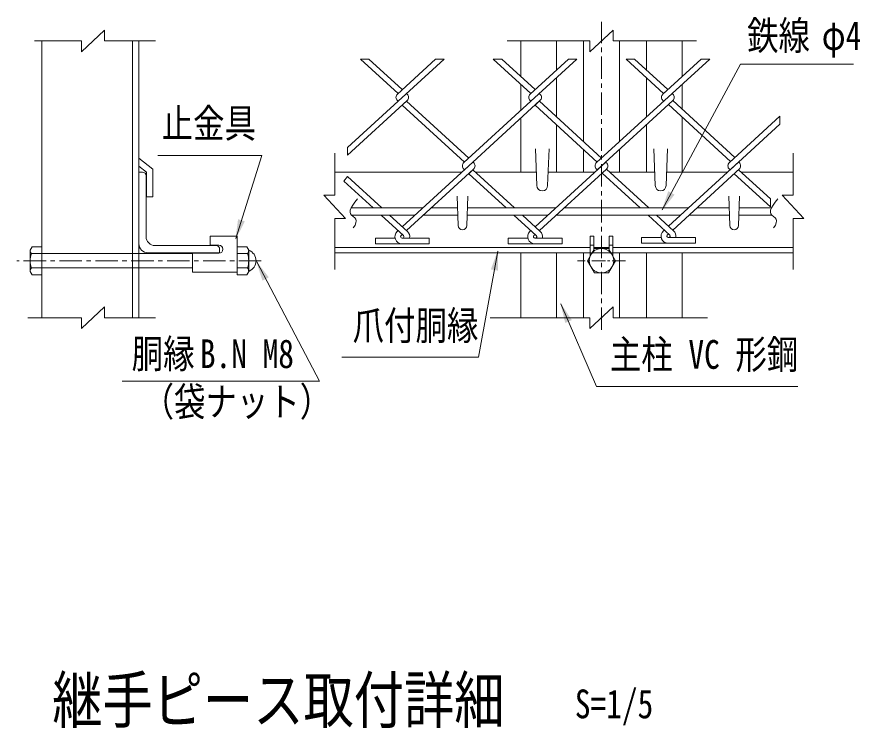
# Model space of a CAD drawing. Units: millimetres, scale not verified, with parts at other scales. Extents: x -4455 to 4455, y -3150 to 3150.
# Drawn here: x 1589 to 2999, y -899 to 292 of the extents above; entities that cross this region are included whole.
import ezdxf
from ezdxf.enums import TextEntityAlignment as Align

# ---------------------------------------------------------------- set-up
doc = ezdxf.new("R2010")
doc.units = ezdxf.units.MM
doc.header["$LTSCALE"] = 30
for name, pattern in [('DASHED', [7.5, 6, -1.5]), ('USER1', [2, 1.25, -0.25, 0.25, -0.25]), ('USER2', [1.125, 0.75, -0.125, 0.125, -0.125])]:
    doc.linetypes.add(name, pattern=pattern)
for name, color, linetype, lineweight in [('0-0_D-STR-TXT', 3, 'Continuous', 13), ('0-1_D-STR2', 2, 'Continuous', 13), ('0-2_D-STR-DIM', 4, 'Continuous', 13), ('0-3_D-BMK', 2, 'USER2', 13), ('0-4_D-STR1', 1, 'Continuous', 18), ('0-5_D-STR3', 3, 'Continuous', 13), ('0-B_7詳細', 3, 'Continuous', 18), ('0-C_5寸法', 3, 'Continuous', 18)]:
    doc.layers.add(name, color=color, linetype=linetype, lineweight=lineweight)
doc.layers.add('0-8_D-TTL-TXT', color=7, linetype='Continuous')
doc.styles.add('ＭＳ ゴシック', font='')
doc.styles.get('ＭＳ ゴシック').set_extended_font_data('MS Gothic')

msp = doc.modelspace()

# ---------------------------------------------------------------- linework, layer by layer
at = {"layer": '0-0_D-STR-TXT'}
for points in [[(2988.06, 212.28), (2798.99, 212.28), (2668.36, -31.4)], [(1825.1, 59.55), (1998.67, 59.55), (1955.19, -79.43)], [(1765.56, -317.93), (2095.17, -317.93), (1990.18, -118.49)], [(2895.28, -326.79), (2558.31, -326.79), (2498.87, -188.56)]]:
    msp.add_lwpolyline(points, dxfattribs=at)
for points in [[(2667.27, -33.43), (2678.29, -0.19), (2688.85, -5.85)], [(1954.51, -81.62), (1959.09, -46.91), (1970.52, -50.48)], [(1989.11, -116.46), (2010.48, -144.19), (1999.88, -149.77)], [(2497.97, -186.45), (2517.1, -215.78), (2506.09, -220.51)]]:
    msp.add_solid(points, dxfattribs=at)
at = {"layer": '0-1_D-STR2', "color": 3}
for p, q in [((2226.6, 163.51), (2163.8, 221.05)), ((2178.01, 221.05), (2163.8, 221.05)), ((2233.7, 170.02), (2178.01, 221.05)), ((2289.39, 221.05), (2225.53, 162.53)), ((2303.6, 221.05), (2226.6, 150.49)), ((2303.6, 221.05), (2289.39, 221.05)), ((2448.62, 163.51), (2385.83, 221.05)), ((2400.04, 221.05), (2385.83, 221.05)), ((2455.73, 170.02), (2400.04, 221.05)), ((2511.42, 221.05), (2447.55, 162.53)), ((2525.63, 221.05), (2448.62, 150.49)), ((2525.63, 221.05), (2511.42, 221.05)), ((2670.65, 163.51), (2607.85, 221.05)), ((2622.06, 221.05), (2607.85, 221.05)), ((2677.76, 170.02), (2622.06, 221.05)), ((2733.45, 221.05), (2669.58, 162.53)), ((2747.66, 221.05), (2684.86, 163.51)), ((2747.66, 221.05), (2733.45, 221.05)), ((2677.76, 170.02), (2669.58, 162.53)), ((2241.88, 162.53), (2240.81, 163.51)), ((2684.86, 163.51), (2558.57, 47.78)), ((2685.93, 162.53), (2684.86, 163.51)), ((2685.93, 162.53), (2684.86, 163.51)), ((2241.88, 151.47), (2142.25, 60.18)), ((2226.6, 150.49), (2142.25, 73.2)), ((2226.6, 150.49), (2225.53, 151.47)), ((2226.6, 150.49), (2225.53, 151.47)), ((2241.88, 151.47), (2233.7, 143.98)), ((2337.61, 48.76), (2233.7, 143.98)), ((2344.71, 55.27), (2240.81, 150.49)), ((2448.62, 150.49), (2336.54, 47.78)), ((2463.9, 151.47), (2337.61, 35.74)), ((2559.64, 48.76), (2455.73, 143.98)), ((2566.74, 55.27), (2462.83, 150.49)), ((2685.93, 151.47), (2559.64, 35.74)), ((2670.65, 150.49), (2669.58, 151.47)), ((2670.65, 150.49), (2669.58, 151.47)), ((2782.74, 49.74), (2678.83, 144.96)), ((2789.84, 56.25), (2685.93, 151.47)), ((2865.23, 125.34), (2780.6, 47.78)), ((2865.23, 112.31), (2865.23, 125.34)), ((2865.23, 112.31), (2781.67, 35.74)), ((2142.25, 73.2), (2142.25, 60.18)), ((2351.82, 48.76), (2233.7, -59.48)), ((2352.89, 47.78), (2351.82, 48.76)), ((2573.85, 48.76), (2455.73, -59.48)), ((2796.95, 49.74), (2678.83, -58.49)), ((2788.77, 55.27), (2780.6, 47.78)), ((2796.95, 47.78), (2795.88, 48.76)), ((2796.95, 47.78), (2795.88, 48.76)), ((2352.89, 36.72), (2240.81, -65.99)), ((2337.61, 35.74), (2336.54, 36.72)), ((2337.61, 35.74), (2336.54, 36.72)), ((2352.89, 36.72), (2344.71, 29.23)), ((2407.28, -28.1), (2344.71, 29.23)), ((2421.49, -28.1), (2351.82, 35.74)), ((2574.92, 36.72), (2462.83, -65.99)), ((2559.64, 35.74), (2558.57, 36.72)), ((2559.64, 35.74), (2558.57, 36.72)), ((2631.45, -28.1), (2567.81, 30.21)), ((2645.66, -28.1), (2574.92, 36.72)), ((2798.02, 37.7), (2685.93, -65)), ((2781.67, 35.74), (2780.6, 36.72)), ((2781.67, 35.74), (2780.6, 36.72)), ((2849.12, -26.07), (2788.77, 29.23)), ((2849.12, -13.05), (2795.88, 35.74)), ((2185.25, -28.1), (2136.15, 16.9)), ((2849.12, -26.07), (2849.12, -13.05)), ((2235.76, -74.38), (2198.35, -40.1)), ((2242.24, -67.3), (2212.56, -40.1)), ((2457.79, -74.38), (2420.38, -40.1)), ((2464.27, -67.3), (2434.59, -40.1)), ((2680.89, -73.4), (2644.55, -40.1)), ((2687.37, -66.32), (2658.76, -40.1)), ((2448.62, -65.99), (2447.19, -67.3)), ((2671.72, -65), (2670.29, -66.32)), ((2188.7, -88.15), (2188.7, -78.55)), ((2221.51, -78.55), (2188.7, -78.55)), ((2233.7, -72.5), (2231.64, -74.38)), ((2233.27, -78.55), (2278.7, -78.55)), ((2234.14, -78.55), (2233.27, -78.55)), ((2233.7, -72.5), (2235.76, -74.38)), ((2278.7, -88.15), (2278.7, -78.55)), ((2443.54, -78.55), (2410.73, -78.55)), ((2410.73, -88.15), (2410.73, -78.55)), ((2455.73, -72.5), (2453.67, -74.38)), ((2455.29, -78.55), (2500.73, -78.55)), ((2456.16, -78.55), (2455.29, -78.55)), ((2500.73, -88.15), (2500.73, -78.55)), ((2633.83, -87.17), (2633.83, -77.57)), ((2666.63, -77.57), (2633.83, -77.57)), ((2678.83, -71.52), (2676.77, -73.4)), ((2678.39, -77.57), (2723.83, -77.57)), ((2679.26, -77.57), (2678.39, -77.57)), ((2723.83, -87.17), (2723.83, -77.57)), ((2234.14, -88.15), (2188.7, -88.15)), ((2233.27, -88.15), (2278.7, -88.15)), ((2456.16, -88.15), (2410.73, -88.15)), ((2455.29, -88.15), (2500.73, -88.15)), ((2679.26, -87.17), (2633.83, -87.17)), ((2678.39, -87.17), (2723.83, -87.17))]:
    msp.add_line(p, q, dxfattribs=at)
at = {"layer": '0-1_D-STR2', "color": 7, "lineweight": 9}
for p, q in [((2574.92, 47.78), (2573.85, 48.76)), ((2226.6, -65.99), (2225.16, -67.3)), ((2240.81, -65.99), (2242.24, -67.3))]:
    msp.add_line(p, q, dxfattribs=at)
at = {"layer": '0-1_D-STR2', "color": 3}
msp.add_lwpolyline([(2199.46, -28.1), (2142.25, 24.32), (2136.15, 16.9)], dxfattribs=at)
for centre, radius, start, end in [((2230.59, 157), 7.5, 132.5, 227.5), ((2236.81, 157), 7.5, 312.5, 47.5), ((2458.84, 157), 7.5, 312.5, 47.5), ((2674.65, 157), 7.5, 132.5, 227.5), ((2680.87, 157), 7.5, 312.5, 47.5), ((2341.61, 42.25), 7.5, 132.5, 227.5), ((2347.82, 42.25), 7.5, 312.5, 47.5), ((2563.63, 42.25), 7.5, 132.5, 227.5), ((2569.85, 42.25), 7.5, 312.5, 47.5), ((2785.66, 42.25), 7.5, 132.5, 227.5), ((2791.88, 42.25), 7.5, 312.5, 47.5), ((2233.27, -76.15), 12, 132.5, 270), ((2234.14, -76.15), 12, 348.46304, 47.5), ((2455.29, -76.15), 12, 132.5, 270), ((2456.16, -76.15), 12, 348.46304, 47.5), ((2678.39, -75.17), 12, 132.5, 270), ((2679.26, -75.17), 12, 348.46304, 47.5), ((2233.27, -76.15), 2.4, 132.5, 270), ((2234.14, -76.15), 2.4, 270, 47.5), ((2455.29, -76.15), 2.4, 132.5, 270), ((2456.16, -76.15), 2.4, 270, 47.5), ((2678.39, -75.17), 2.4, 132.5, 270), ((2679.26, -75.17), 2.4, 270, 47.5)]:
    msp.add_arc(centre, radius, start, end, dxfattribs=at)
at = {"layer": '0-2_D-STR-DIM'}
for p, q in [((1735.85, 269.33), (1697.08, 233.33)), ((1735.85, 251.33), (1735.85, 269.33)), ((2586.13, 251.33), (2586.13, 269.33)), ((1697.08, 251.33), (1618.51, 251.33)), ((1697.08, 251.33), (1697.08, 233.33)), ((1735.85, 251.33), (1821.12, 251.33)), ((2547.36, 251.33), (2409.25, 251.33)), ((2547.36, 251.33), (2547.36, 233.33)), ((2586.13, 251.33), (2725.69, 251.33)), ((2120.67, -6.77), (2120.67, 63.42)), ((2887.07, -6.77), (2887.07, 63.42)), ((2138.67, -45.54), (2102.67, -6.77)), ((2120.67, -6.77), (2102.67, -6.77)), ((2887.07, -6.77), (2869.07, -6.77)), ((2120.67, -45.54), (2138.67, -45.54)), ((2120.67, -45.54), (2120.67, -131.12)), ((2887.07, -45.54), (2887.07, -131.12)), ((1735.85, -193.72), (1697.08, -229.72)), ((1735.85, -211.72), (1735.85, -193.72)), ((2586.13, -193.72), (2547.36, -229.72)), ((2586.13, -211.72), (2586.13, -193.72)), ((1697.08, -211.72), (1607.8, -211.72)), ((1697.08, -211.72), (1697.08, -229.72)), ((1735.85, -211.72), (1821.12, -211.72)), ((2547.36, -211.72), (2380.69, -211.72)), ((2547.36, -211.72), (2547.36, -229.72)), ((2586.13, -211.72), (2744.19, -211.72))]:
    msp.add_line(p, q, dxfattribs=at)
msp.add_lwpolyline([(2887.07, -45.54), (2905.07, -45.54), (2869.07, -6.77)], dxfattribs=at)
at = {"layer": '0-3_D-BMK', "linetype": 'USER1'}
for p, q in [((2566.74, -232.24), (2566.74, 283.6)), ((1997.96, -116.46), (1589.21, -116.46))]:
    msp.add_line(p, q, dxfattribs=at)
at = {"layer": '0-3_D-BMK'}
msp.add_line((2607.04, -116.46), (2526.39, -116.46), dxfattribs=at)
at = {"layer": '0-4_D-STR1'}
for p, q in [((1630.78, 251.33), (1630.78, -211.72)), ((1782.78, -211.72), (1782.78, 251.33)), ((1793.28, -211.72), (1793.28, 251.33)), ((2431.74, 251.33), (2431.74, 192)), ((2491.74, 251.33), (2491.74, 203.02)), ((2536.74, 251.33), (2536.74, 82.76)), ((2596.74, 251.33), (2596.74, 82.76)), ((2641.74, 251.33), (2641.74, 203.02)), ((2701.74, 251.33), (2701.74, 192)), ((2491.74, 190), (2491.74, 124)), ((2641.74, 190), (2641.74, 124)), ((2431.74, 178.98), (2431.74, 135.02)), ((2701.74, 178.98), (2701.74, 136.98)), ((2431.74, 122), (2431.74, 31.9)), ((2701.74, 123.96), (2701.74, 31.9)), ((2491.74, 110.97), (2491.74, 31.9)), ((2641.74, 110.97), (2641.74, 31.9)), ((2456.49, 70.9), (2458.74, 9.4)), ((2478.99, 70.9), (2476.74, 9.4)), ((2654.49, 70.9), (2656.74, 9.4)), ((2676.99, 70.9), (2674.74, 9.4)), ((2536.74, 69.74), (2536.74, 31.9)), ((2596.74, 69.74), (2596.74, 31.9)), ((1793.28, 54.96), (1816.64, 36.9)), ((1793.28, 41.69), (1806.14, 31.75)), ((1793.28, 31.9), (1793.28, -88.1)), ((1793.28, 31.9), (1799.28, 31.9)), ((1806.14, -9.25), (1806.14, 31.75)), ((1816.64, -9.25), (1816.64, 36.9)), ((2120.67, 31.9), (2333.42, 31.9)), ((2356.01, 31.9), (2457.92, 31.9)), ((2477.57, 31.9), (2555.44, 31.9)), ((2580.18, 31.9), (2655.92, 31.9)), ((2675.57, 31.9), (2777.47, 31.9)), ((2800.07, 31.9), (2887.07, 31.9)), ((1805.28, 25.9), (1805.28, -76.1)), ((1816.64, -9.25), (1806.14, -9.25)), ((2325.17, -8.27), (2326.97, -57.47)), ((2343.17, -8.27), (2341.37, -57.47)), ((2779.47, -8.27), (2781.27, -57.47)), ((2797.47, -8.27), (2795.67, -57.47)), ((1820.28, -91.1), (1922.28, -91.1)), ((1928.28, -103.1), (1928.28, -97.1)), ((2120.67, -94.1), (2547.99, -94.1)), ((2553.99, -94.1), (2579.49, -94.1)), ((2585.49, -94.1), (2887.07, -94.1)), ((1808.28, -103.1), (1928.28, -103.1)), ((2120.67, -103.1), (2547.99, -103.1)), ((2701.74, -103.1), (2431.74, -103.1)), ((2431.74, -103.1), (2431.74, -211.72)), ((2491.74, -103.1), (2491.74, -211.72)), ((2536.74, -103.1), (2536.74, -211.72)), ((2585.49, -103.1), (2887.07, -103.1)), ((2596.74, -103.1), (2596.74, -211.72)), ((2641.74, -103.1), (2641.74, -211.72)), ((2701.74, -103.1), (2701.74, -211.72))]:
    msp.add_line(p, q, dxfattribs=at)
for centre, radius, start, end in [((1799.28, 25.9), 6, 0, 90), ((2467.74, 9.4), 9, 180, 0), ((2665.74, 9.4), 9, 180, 0), ((2334.17, -57.47), 7.2, 180, 0), ((2788.47, -57.47), 7.2, 180, 0), ((1820.28, -76.1), 15, 180, 270), ((1808.28, -88.1), 15, 180, 270), ((1922.28, -97.1), 6, 0, 90)]:
    msp.add_arc(centre, radius, start, end, dxfattribs=at)
at = {"layer": '0-5_D-STR3'}
for p, q in [((1912.7, -90.42), (1912.7, -75.42)), ((1912.7, -75.42), (1957.7, -75.42)), ((1957.7, -135.42), (1957.7, -75.42)), ((2547.99, -108.19), (2547.99, -75.42)), ((2553.99, -75.42), (2547.99, -75.42)), ((2553.99, -97.8), (2553.99, -75.42)), ((2585.49, -108.19), (2585.49, -75.42)), ((1611.58, -98.7), (1614.9, -92.94)), ((1611.58, -98.7), (1611.58, -134.22)), ((1614.9, -92.94), (1630.78, -92.94)), ((1630.78, -92.94), (1630.78, -139.98)), ((1912.7, -90.42), (1926.95, -90.42)), ((1957.7, -92.94), (1957.7, -139.98)), ((1973.58, -92.94), (1957.7, -92.94)), ((1976.9, -98.7), (1973.58, -92.94)), ((1976.9, -98.7), (1976.9, -134.22)), ((2553.99, -90.42), (2547.99, -90.42)), ((2579.49, -90.42), (2585.49, -90.42)), ((1613.63, -104.46), (1630.78, -104.46)), ((1793.28, -104.46), (1882.7, -104.46)), ((1882.7, -103.92), (1926.95, -103.92)), ((1882.7, -135.42), (1882.7, -103.92)), ((1974.85, -104.46), (1957.7, -104.46)), ((2550.46, -103.92), (2547.99, -103.92)), ((2550.93, -103.1), (2582.55, -103.1)), ((2583.02, -103.92), (2585.49, -103.92)), ((1611.58, -134.22), (1614.9, -139.98)), ((1613.63, -128.46), (1630.78, -128.46)), ((1614.9, -139.98), (1630.78, -139.98)), ((1793.28, -128.46), (1882.7, -128.46)), ((1882.7, -135.42), (1957.7, -135.42)), ((1974.85, -128.46), (1957.7, -128.46)), ((1973.58, -139.98), (1957.7, -139.98)), ((1976.9, -134.22), (1973.58, -139.98))]:
    msp.add_line(p, q, dxfattribs=at)
at = {"layer": '0-5_D-STR3', "color": 1, "linetype": 'DASHED'}
for p, q in [((1630.78, -104.46), (1793.28, -104.46)), ((1630.78, -128.46), (1793.28, -128.46))]:
    msp.add_line(p, q, dxfattribs=at)
at = {"layer": '0-5_D-STR3'}
msp.add_lwpolyline([(2579.49, -97.8), (2579.49, -75.42), (2585.49, -75.42)], dxfattribs=at)
msp.add_lwpolyline([(2543.22, -116.46), (2554.98, -136.82), (2578.5, -136.82), (2590.26, -116.46), (2578.5, -96.09), (2554.98, -96.09)], close=True, dxfattribs=at)
msp.add_circle((2566.74, -116.46), 20.4, dxfattribs=at)
for centre, radius, start, end in [((1620.66, -98.7), 9.09, 180, 219.3382), ((1926.95, -97.17), 6.75, 270, 90), ((1967.82, -98.7), 9.09, 320.6618, 0), ((1970.08, -116.46), 19.02, 291.00774, 68.99226), ((1647.58, -116.46), 36, 160.52878, 199.47122), ((1940.9, -116.46), 36, 340.52878, 19.47122), ((1620.66, -134.22), 9.09, 140.6618, 180), ((1967.82, -134.22), 9.09, 0, 39.3382)]:
    msp.add_arc(centre, radius, start, end, dxfattribs=at)
at = {"layer": '0-B_7詳細', "color": 4}
msp.add_line((2586.13, 269.33), (2547.36, 233.33), dxfattribs=at)
at = {"layer": '0-B_7詳細'}
for p, q in [((2463.9, 162.53), (2462.83, 163.51)), ((2448.62, 150.49), (2447.55, 151.47)), ((2448.62, 150.49), (2447.55, 151.47)), ((2463.9, 151.47), (2455.73, 143.98))]:
    msp.add_line(p, q, dxfattribs=at)
at = {"layer": '0-B_7詳細', "color": 7, "lineweight": 9}
for p, q in [((2147.99, -28.1), (2267.94, -28.1)), ((2282.15, -28.1), (2325.89, -28.1)), ((2342.44, -28.1), (2489.97, -28.1)), ((2504.18, -28.1), (2711.99, -28.1)), ((2726.2, -28.1), (2780.19, -28.1)), ((2796.74, -28.1), (2850.83, -28.1)), ((2148.52, -40.1), (2254.84, -40.1)), ((2269.05, -40.1), (2326.33, -40.1)), ((2342, -40.1), (2476.87, -40.1)), ((2491.08, -40.1), (2698.9, -40.1)), ((2713.11, -40.1), (2780.63, -40.1)), ((2796.3, -40.1), (2851.36, -40.1))]:
    msp.add_line(p, q, dxfattribs=at)
at = {"layer": '0-B_7詳細', "color": 4}
for points in [[(2151.72, -61.37), (2152.04, -60.99), (2154.7, -56.79), (2156.26, -53.03), (2156.73, -49.71), (2156.11, -46.84), (2154.39, -44.41), (2151.57, -42.42), (2148.74, -40.41), (2146.99, -37.93), (2146.31, -34.97), (2146.7, -31.54), (2148.17, -27.63), (2150.71, -23.25), (2154.32, -18.39), (2159.01, -13.06)], [(2854.56, -61.37), (2854.87, -60.99), (2857.53, -56.79), (2859.1, -53.03), (2859.57, -49.71), (2858.94, -46.84), (2857.22, -44.41), (2854.41, -42.42), (2851.58, -40.41), (2849.82, -37.93), (2849.14, -34.97), (2849.54, -31.54), (2851, -27.63), (2853.54, -23.25), (2857.16, -18.39), (2861.84, -13.06)]]:
    msp.add_lwpolyline(points, dxfattribs=at)
at = {"layer": '0-B_7詳細'}
msp.add_arc((2452.62, 157), 7.5, 132.5, 227.5, dxfattribs=at)
at = {"layer": '0-C_5寸法'}
msp.add_lwpolyline([(2132.43, -277.86), (2361.18, -277.86), (2393.45, -100.3)], dxfattribs=at)
msp.add_solid([(2393.86, -98.04), (2393.59, -133.06), (2381.8, -130.91)], dxfattribs=at)

# ---------------------------------------------------------------- texts
at = {"layer": '0-0_D-STR-TXT', "style": 'ＭＳ ゴシック', "width": 0.8}
for s, p in [('鉄線', (2810.19, 222.02)), ('φ4', (2935.11, 222.02)), ('止金具', (1831.31, 75.02)), ('胴縁', (1781.25, -310.55)), ('B.N M8', (1895.24, -310.55)), ('主柱 VC 形鋼', (2580.73, -311.77)), ('（袋ナット）', (1799.44, -390.8))]:
    msp.add_text(s, height=48.17, dxfattribs=at).set_placement(p, align=Align.BOTTOM_LEFT)
at = {"layer": '0-8_D-TTL-TXT', "style": 'ＭＳ ゴシック', "width": 0.8}
msp.add_text('継手ピース取付詳細', height=76.98, dxfattribs=at).set_placement((1648.45, -913.15), align=Align.BOTTOM_LEFT)
at = {"layer": '0-8_D-TTL-TXT', "color": 3, "style": 'ＭＳ ゴシック', "width": 0.8}
msp.add_text('S=1/5', height=48.17, dxfattribs=at).set_placement((2522.21, -896.61), align=Align.BOTTOM_LEFT)
at = {"layer": '0-C_5寸法', "style": 'ＭＳ ゴシック', "width": 0.8}
msp.add_text('爪付胴縁', height=48.17, dxfattribs=at).set_placement((2150.66, -263.36), align=Align.BOTTOM_LEFT)

doc.saveas('drawing.dxf')
